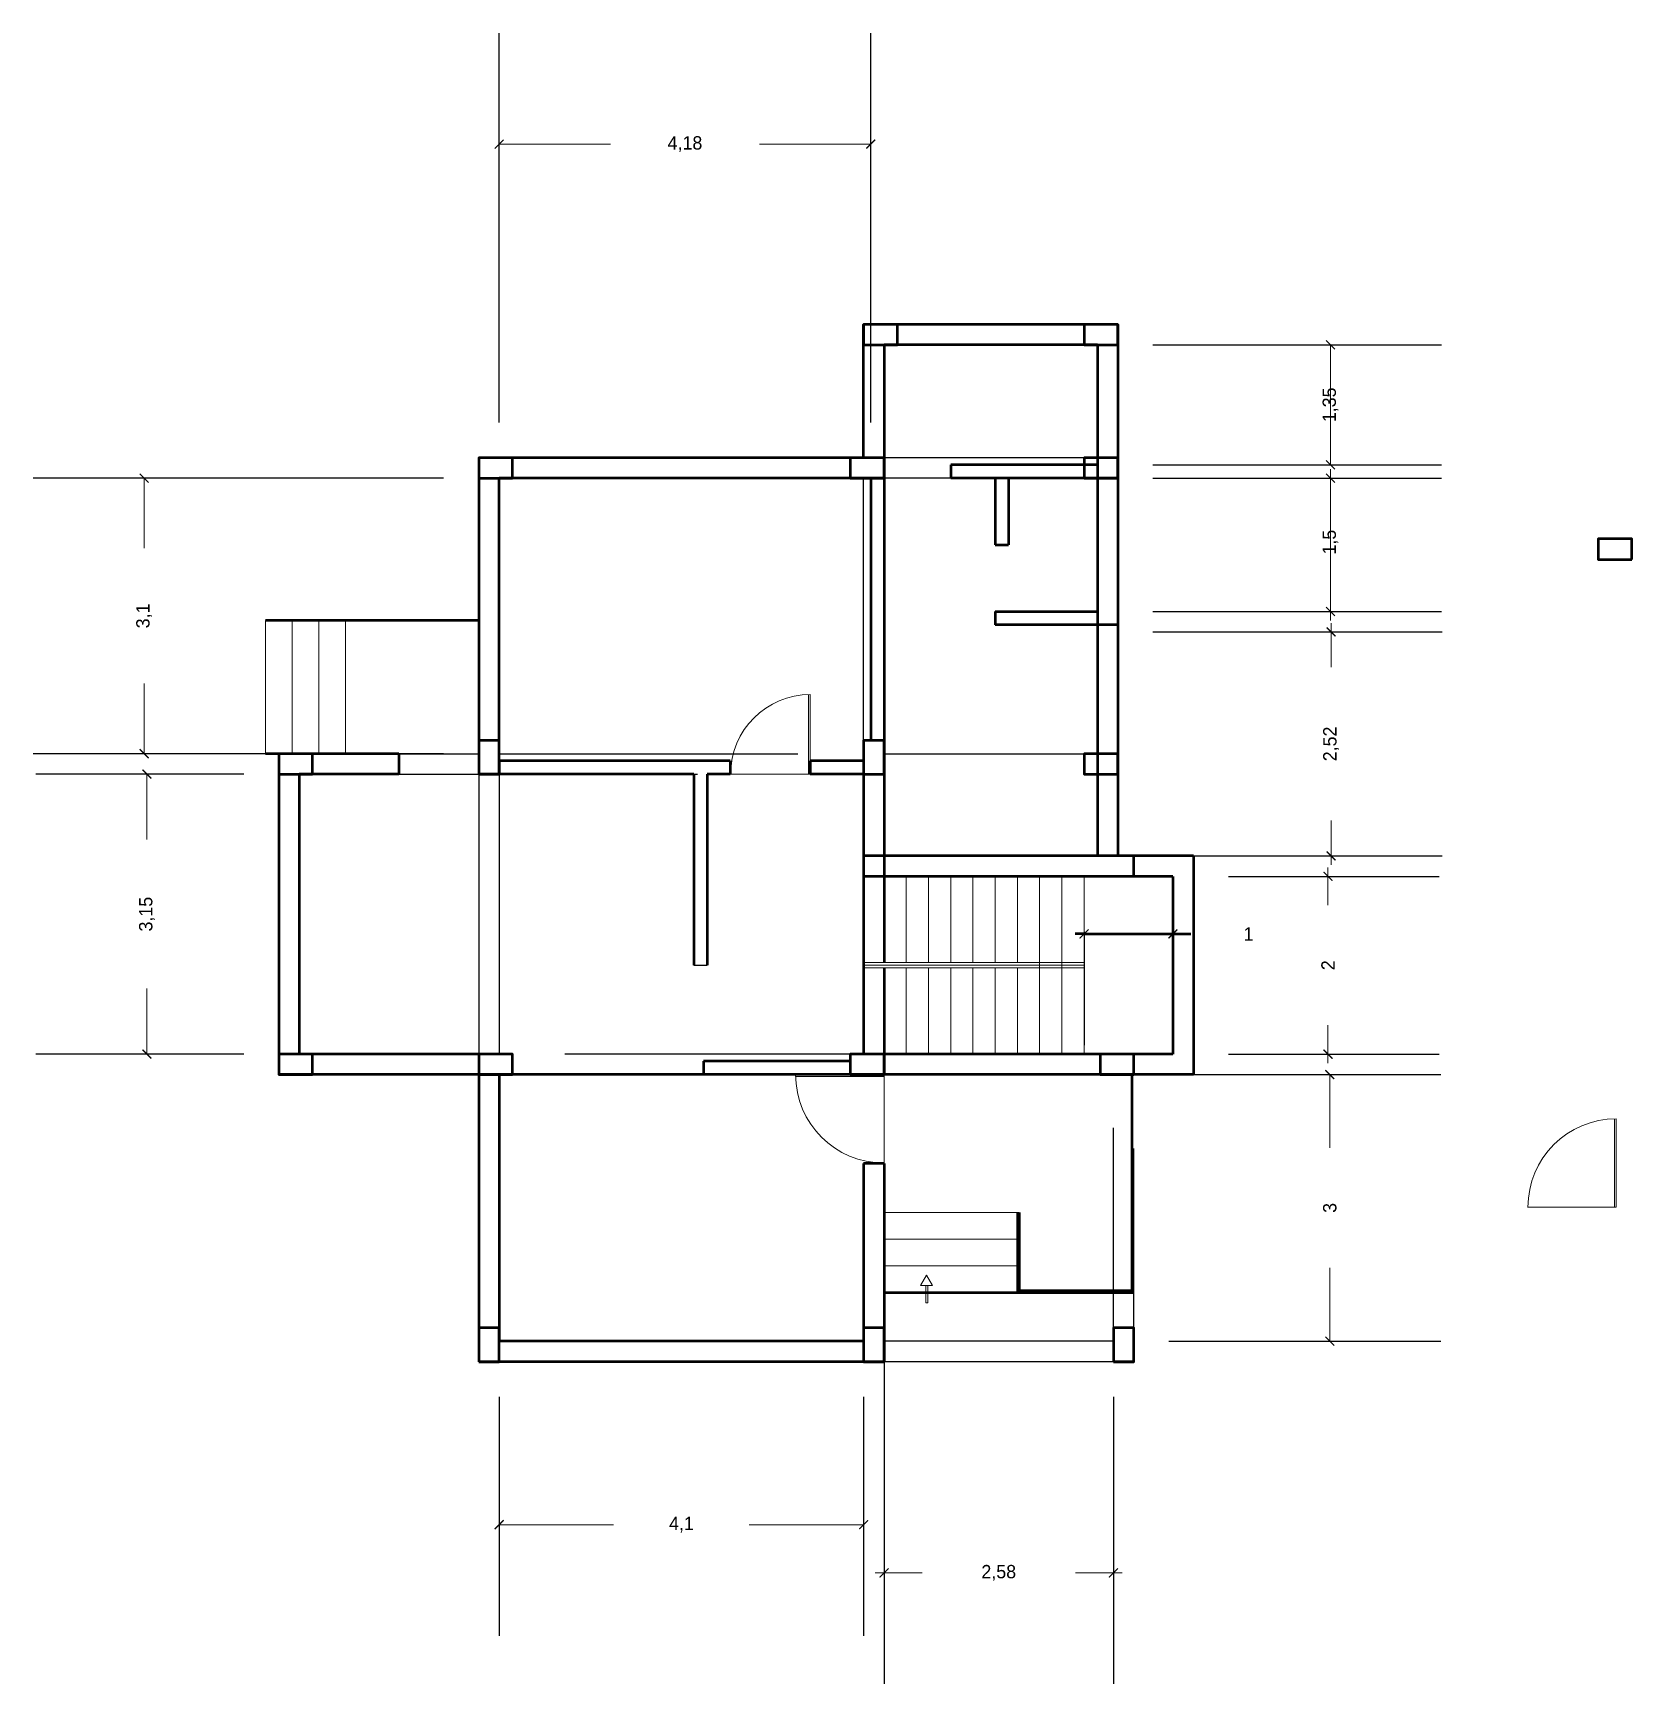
# Model space of a CAD drawing. Header units: metres. Extents: x 871 to 1673, y 774 to 1559.
# Drawn here: x 871.46 to 889.45, y 773.62 to 792.19 of the extents above; entities outside this region: 1.
import ezdxf

# ---------------------------------------------------------------- set-up
doc = ezdxf.new("R2010")
doc.units = ezdxf.units.M
doc.linetypes.add('ACAD_ISO03W100', pattern=[30, 12, -18])
for name, color, linetype, lineweight in [('arrow', 7, 'Continuous', 18), ('beam', 7, 'ACAD_ISO03W100', 25), ('coloumn', 7, 'Continuous', 50), ('dmensions', 7, 'Continuous', 18), ('door', 7, 'Continuous', 18), ('steps', 7, 'Continuous', 18), ('wall', 7, 'Continuous', 50)]:
    doc.layers.add(name, color=color, linetype=linetype, lineweight=lineweight)
doc.dimstyles.new('ISO-25', dxfattribs={"dimtxt": 0.15, "dimasz": 0.1, "dimexe": 1.25, "dimexo": 0.625, "dimtad": 0, "dimtxsty": 'Standard', "dimblk": 'ARCHTICK', "dimcen": 2.5, "dimclrd": 256, "dimclre": 256, "dimclrt": 256, "dimadec": 0, "dimazin": 0, "dimtfac": 1, "dimtmove": 0, "dimatfit": 3, "dimldrblk": 'ARCHTICK', "dimfxl": 1, "dimlwd": -1, "dimarcsym": 0})

# ---------------------------------------------------------------- blocks, each defined once
blk = doc.blocks.new('_ArchTick')
at = {"color": 0, "linetype": 'ByBlock', "const_width": 0.15}
blk.add_lwpolyline([(-0.5, -0.5), (0.5, 0.5)], dxfattribs=at)
blk = doc.blocks.new('*D33')
at = {"layer": 'Defpoints', "color": 0}
for p in [(874.452, 783.856), (872.739, 780.706), (874.452, 780.706)]:
    blk.add_point(p, dxfattribs=at)
at = {"layer": 'dmensions', "lineweight": -2}
for p, q in [((873.827, 783.856), (871.489, 783.856)), ((873.827, 780.706), (871.489, 780.706))]:
    blk.add_line(p, q, dxfattribs=at)
at = {"layer": 'dmensions'}
for p, q in [((872.739, 783.856), (872.739, 783.119)), ((872.739, 780.706), (872.739, 781.444))]:
    blk.add_line(p, q, dxfattribs=at)
at = {"layer": 'dmensions', "xscale": 0.1, "yscale": 0.1, "zscale": 0.1}
for p, rotation in [((872.739, 783.856), 90), ((872.739, 780.706), 270)]:
    blk.add_blockref('_ArchTick', p, dxfattribs=dict(at, rotation=rotation))
at = {"layer": 'dmensions', "insert": (872.739, 782.281), "char_height": 0.15, "attachment_point": 5, "rotation": 90}
blk.add_mtext('3,15', dxfattribs=at)
blk = doc.blocks.new('*D34')
at = {"layer": 'Defpoints', "color": 0}
for p in [(876.702, 777.476), (880.802, 777.476), (880.802, 775.412)]:
    blk.add_point(p, dxfattribs=at)
at = {"layer": 'dmensions', "lineweight": -2}
for p, q in [((876.702, 776.851), (876.702, 774.162)), ((880.802, 776.851), (880.802, 774.162))]:
    blk.add_line(p, q, dxfattribs=at)
at = {"layer": 'dmensions'}
for p, q in [((876.702, 775.412), (877.989, 775.412)), ((880.802, 775.412), (879.514, 775.412))]:
    blk.add_line(p, q, dxfattribs=at)
at = {"layer": 'dmensions', "xscale": 0.1, "yscale": 0.1, "zscale": 0.1, "rotation": 180}
blk.add_blockref('_ArchTick', (876.702, 775.412), dxfattribs=at)
at = {"layer": 'dmensions', "xscale": 0.1, "yscale": 0.1, "zscale": 0.1}
blk.add_blockref('_ArchTick', (880.802, 775.412), dxfattribs=at)
at = {"layer": 'dmensions', "insert": (878.752, 775.412), "char_height": 0.15, "attachment_point": 5}
blk.add_mtext('4,1', dxfattribs=at)
blk = doc.blocks.new('*D35')
at = {"layer": 'Defpoints', "color": 0}
for p in [(881.032, 778.026), (883.612, 777.476), (883.612, 774.87)]:
    blk.add_point(p, dxfattribs=at)
at = {"layer": 'dmensions', "lineweight": -2}
for p, q in [((881.032, 777.401), (881.032, 773.62)), ((883.612, 776.851), (883.612, 773.62))]:
    blk.add_line(p, q, dxfattribs=at)
at = {"layer": 'dmensions'}
for p, q in [((881.032, 774.87), (880.932, 774.87)), ((881.032, 774.87), (881.459, 774.87)), ((883.612, 774.87), (883.184, 774.87)), ((883.612, 774.87), (883.712, 774.87))]:
    blk.add_line(p, q, dxfattribs=at)
at = {"layer": 'dmensions', "xscale": 0.1, "yscale": 0.1, "zscale": 0.1}
blk.add_blockref('_ArchTick', (881.032, 774.87), dxfattribs=at)
at = {"layer": 'dmensions', "xscale": 0.1, "yscale": 0.1, "zscale": 0.1, "rotation": 180}
blk.add_blockref('_ArchTick', (883.612, 774.87), dxfattribs=at)
at = {"layer": 'dmensions', "insert": (882.322, 774.87), "char_height": 0.15, "attachment_point": 5}
blk.add_mtext('2,58', dxfattribs=at)
blk = doc.blocks.new('*D36')
at = {"layer": 'Defpoints', "color": 0}
for p in [(883.612, 780.476), (883.612, 777.476), (886.047, 777.476)]:
    blk.add_point(p, dxfattribs=at)
at = {"layer": 'dmensions', "lineweight": -2}
for p, q in [((884.237, 780.476), (887.297, 780.476)), ((884.237, 777.476), (887.297, 777.476))]:
    blk.add_line(p, q, dxfattribs=at)
at = {"layer": 'dmensions'}
for p, q in [((886.047, 780.476), (886.047, 779.651)), ((886.047, 777.476), (886.047, 778.301))]:
    blk.add_line(p, q, dxfattribs=at)
at = {"layer": 'dmensions', "xscale": 0.1, "yscale": 0.1, "zscale": 0.1}
for p, rotation in [((886.047, 780.476), 90), ((886.047, 777.476), 270)]:
    blk.add_blockref('_ArchTick', p, dxfattribs=dict(at, rotation=rotation))
at = {"layer": 'dmensions', "insert": (886.047, 778.976), "char_height": 0.15, "attachment_point": 5, "rotation": 90}
blk.add_mtext('3', dxfattribs=at)
blk = doc.blocks.new('*D37')
at = {"layer": 'Defpoints', "color": 0}
for p in [(884.282, 782.706), (884.282, 780.706), (886.026, 780.706)]:
    blk.add_point(p, dxfattribs=at)
at = {"layer": 'dmensions', "lineweight": -2}
for p, q in [((884.907, 782.706), (887.276, 782.706)), ((884.907, 780.706), (887.276, 780.706))]:
    blk.add_line(p, q, dxfattribs=at)
at = {"layer": 'dmensions'}
for p, q in [((886.026, 782.706), (886.026, 782.806)), ((886.026, 782.706), (886.026, 782.381)), ((886.026, 780.706), (886.026, 781.031)), ((886.026, 780.706), (886.026, 780.606))]:
    blk.add_line(p, q, dxfattribs=at)
at = {"layer": 'dmensions', "xscale": 0.1, "yscale": 0.1, "zscale": 0.1}
for p, rotation in [((886.026, 782.706), 270), ((886.026, 780.706), 90)]:
    blk.add_blockref('_ArchTick', p, dxfattribs=dict(at, rotation=rotation))
at = {"layer": 'dmensions', "insert": (886.026, 781.706), "char_height": 0.15, "attachment_point": 5, "rotation": 90}
blk.add_mtext('2', dxfattribs=at)
blk = doc.blocks.new('*D40')
at = {"layer": 'Defpoints', "color": 0}
for p in [(883.432, 788.686), (883.432, 787.336), (886.054, 787.336)]:
    blk.add_point(p, dxfattribs=at)
at = {"layer": 'dmensions', "lineweight": -2}
for p, q in [((884.057, 788.686), (887.304, 788.686)), ((884.057, 787.336), (887.304, 787.336))]:
    blk.add_line(p, q, dxfattribs=at)
at = {"layer": 'dmensions'}
blk.add_line((886.054, 788.686), (886.054, 787.336), dxfattribs=at)
at = {"layer": 'dmensions', "xscale": 0.1, "yscale": 0.1, "zscale": 0.1}
for p, rotation in [((886.054, 788.686), 90), ((886.054, 787.336), 270)]:
    blk.add_blockref('_ArchTick', p, dxfattribs=dict(at, rotation=rotation))
at = {"layer": 'dmensions', "insert": (886.054, 788.011), "char_height": 0.15, "attachment_point": 5, "rotation": 90}
blk.add_mtext('1,35', dxfattribs=at)
blk = doc.blocks.new('*D41')
at = {"layer": 'Defpoints', "color": 0}
for p in [(883.432, 787.186), (883.432, 785.686), (886.054, 785.686)]:
    blk.add_point(p, dxfattribs=at)
at = {"layer": 'dmensions', "lineweight": -2}
for p, q in [((884.057, 787.186), (887.304, 787.186)), ((884.057, 785.686), (887.304, 785.686))]:
    blk.add_line(p, q, dxfattribs=at)
at = {"layer": 'dmensions'}
for p, q in [((886.054, 787.186), (886.054, 787.286)), ((886.054, 787.186), (886.054, 785.686)), ((886.054, 785.686), (886.054, 785.586))]:
    blk.add_line(p, q, dxfattribs=at)
at = {"layer": 'dmensions', "xscale": 0.1, "yscale": 0.1, "zscale": 0.1}
for p, rotation in [((886.054, 787.186), 270), ((886.054, 785.686), 90)]:
    blk.add_blockref('_ArchTick', p, dxfattribs=dict(at, rotation=rotation))
at = {"layer": 'dmensions', "insert": (886.054, 786.466), "char_height": 0.15, "attachment_point": 5, "rotation": 90}
blk.add_mtext('1,5', dxfattribs=at)
blk = doc.blocks.new('*D44')
at = {"layer": 'Defpoints', "color": 0}
for p in [(883.282, 782.706), (884.282, 782.706), (884.282, 782.058)]:
    blk.add_point(p, dxfattribs=at)
at = {"layer": 'wall'}
for p, q in [((883.282, 782.058), (883.182, 782.058)), ((883.282, 782.058), (884.282, 782.058)), ((884.282, 782.058), (884.482, 782.058))]:
    blk.add_line(p, q, dxfattribs=at)
at = {"layer": 'wall', "lineweight": -2}
for p, q in [((883.282, 782.081), (883.282, 780.808)), ((884.282, 782.081), (884.282, 780.808))]:
    blk.add_line(p, q, dxfattribs=at)
at = {"layer": 'wall', "xscale": 0.1, "yscale": 0.1, "zscale": 0.1}
blk.add_blockref('_ArchTick', (883.282, 782.058), dxfattribs=at)
at = {"layer": 'wall', "xscale": 0.1, "yscale": 0.1, "zscale": 0.1, "rotation": 180}
blk.add_blockref('_ArchTick', (884.282, 782.058), dxfattribs=at)
at = {"layer": 'wall', "insert": (885.132, 782.058), "char_height": 0.15, "attachment_point": 5}
blk.add_mtext('1', dxfattribs=at)
blk = doc.blocks.new('*D45')
at = {"layer": 'Defpoints', "color": 0}
for p in [(880.882, 790.944), (876.702, 787.186), (880.882, 787.186)]:
    blk.add_point(p, dxfattribs=at)
at = {"layer": 'dmensions', "lineweight": -2}
for p, q in [((876.702, 787.811), (876.702, 792.194)), ((880.882, 787.811), (880.882, 792.194))]:
    blk.add_line(p, q, dxfattribs=at)
at = {"layer": 'dmensions'}
for p, q in [((876.702, 790.944), (877.954, 790.944)), ((880.882, 790.944), (879.629, 790.944))]:
    blk.add_line(p, q, dxfattribs=at)
at = {"layer": 'dmensions', "xscale": 0.1, "yscale": 0.1, "zscale": 0.1, "rotation": 180}
blk.add_blockref('_ArchTick', (876.702, 790.944), dxfattribs=at)
at = {"layer": 'dmensions', "xscale": 0.1, "yscale": 0.1, "zscale": 0.1}
blk.add_blockref('_ArchTick', (880.882, 790.944), dxfattribs=at)
at = {"layer": 'dmensions', "insert": (878.792, 790.944), "char_height": 0.15, "attachment_point": 5}
blk.add_mtext('4,18', dxfattribs=at)
blk = doc.blocks.new('*D46')
at = {"layer": 'Defpoints', "color": 0}
for p in [(876.702, 787.186), (872.707, 784.086), (876.702, 784.086)]:
    blk.add_point(p, dxfattribs=at)
at = {"layer": 'dmensions', "lineweight": -2}
for p, q in [((876.077, 787.186), (871.457, 787.186)), ((876.077, 784.086), (871.457, 784.086))]:
    blk.add_line(p, q, dxfattribs=at)
at = {"layer": 'dmensions'}
for p, q in [((872.707, 787.186), (872.707, 786.399)), ((872.707, 784.086), (872.707, 784.874))]:
    blk.add_line(p, q, dxfattribs=at)
at = {"layer": 'dmensions', "xscale": 0.1, "yscale": 0.1, "zscale": 0.1}
for p, rotation in [((872.707, 787.186), 90), ((872.707, 784.086), 270)]:
    blk.add_blockref('_ArchTick', p, dxfattribs=dict(at, rotation=rotation))
at = {"layer": 'dmensions', "insert": (872.707, 785.636), "char_height": 0.15, "attachment_point": 5, "rotation": 90}
blk.add_mtext('3,1', dxfattribs=at)
blk = doc.blocks.new('*D47')
at = {"layer": 'Defpoints', "color": 0}
for p in [(883.432, 785.456), (883.432, 782.936), (886.061, 782.936)]:
    blk.add_point(p, dxfattribs=at)
at = {"layer": 'dmensions'}
for p, q in [((886.061, 785.456), (886.061, 785.556)), ((886.061, 785.456), (886.061, 785.059)), ((886.061, 782.936), (886.061, 783.334)), ((886.061, 782.936), (886.061, 782.836))]:
    blk.add_line(p, q, dxfattribs=at)
at = {"layer": 'dmensions', "lineweight": -2}
for p, q in [((884.057, 785.456), (887.311, 785.456)), ((884.057, 782.936), (887.311, 782.936))]:
    blk.add_line(p, q, dxfattribs=at)
at = {"layer": 'dmensions', "xscale": 0.1, "yscale": 0.1, "zscale": 0.1}
for p, rotation in [((886.061, 785.456), 270), ((886.061, 782.936), 90)]:
    blk.add_blockref('_ArchTick', p, dxfattribs=dict(at, rotation=rotation))
at = {"layer": 'dmensions', "insert": (886.061, 784.196), "char_height": 0.15, "attachment_point": 5, "rotation": 90}
blk.add_mtext('2,52', dxfattribs=at)

msp = doc.modelspace()

# ---------------------------------------------------------------- linework, layer by layer
at = {"layer": 'arrow'}
msp.add_lwpolyline([(881.51, 778.219), (881.443, 778.104), (881.576, 778.104)], close=True, dxfattribs=at)
msp.add_lwpolyline([(881.524, 778.104), (881.524, 777.907), (881.5, 777.907), (881.5, 778.104)], dxfattribs=at)
msp.add_arc((880.202, 783.856), 0.896, 90, 180, dxfattribs=at)
at = {"layer": 'beam', "ltscale": 0.28}
for p, q in [((883.432, 787.416), (881.032, 787.416)), ((875.572, 784.086), (876.472, 784.086)), ((876.702, 784.086), (880.802, 784.086)), ((881.032, 784.086), (883.432, 784.086)), ((875.572, 783.856), (883.432, 783.856)), ((876.472, 783.856), (876.472, 780.706)), ((876.702, 783.856), (876.702, 780.706)), ((880.802, 780.706), (876.702, 780.706))]:
    msp.add_line(p, q, dxfattribs=at)
at = {"layer": 'beam', "ltscale": 0.25}
for p, q in [((880.802, 784.236), (880.802, 787.186)), ((883.612, 777.476), (881.032, 777.476)), ((883.612, 777.246), (881.032, 777.246))]:
    msp.add_line(p, q, dxfattribs=at)
at = {"layer": 'beam', "ltscale": 0.35}
msp.add_line((883.432, 787.186), (881.032, 787.186), dxfattribs=at)
at = {"layer": 'beam'}
msp.add_line((878.892, 781.706), (879.042, 781.706), dxfattribs=at)
at = {"layer": 'beam', "ltscale": 0.2}
for p, q in [((883.842, 777.246), (883.842, 780.706)), ((883.612, 777.476), (883.612, 780.476))]:
    msp.add_line(p, q, dxfattribs=at)
at = {"layer": 'coloumn'}
for points in [[(1672.559, 1559.165), (1672.559, 1558.785), (1672.789, 1558.785), (1672.789, 1559.165)], [(881.182, 788.686), (881.182, 788.916), (880.802, 788.916), (880.802, 788.686)], [(883.662, 788.686), (883.662, 788.916), (883.282, 788.916), (883.282, 788.686)], [(876.852, 787.186), (876.852, 787.416), (876.472, 787.416), (876.472, 787.186)], [(881.032, 787.186), (881.032, 787.416), (880.652, 787.416), (880.652, 787.186)], [(883.662, 787.186), (883.662, 787.416), (883.282, 787.416), (883.282, 787.186)], [(889.446, 786.272), (889.446, 786.502), (889.066, 786.502), (889.066, 786.272)], [(876.472, 783.856), (876.702, 783.856), (876.702, 784.236), (876.472, 784.236)], [(880.802, 783.856), (881.032, 783.856), (881.032, 784.236), (880.802, 784.236)], [(874.602, 783.856), (874.602, 784.086), (874.222, 784.086), (874.222, 783.856)], [(883.662, 783.856), (883.662, 784.086), (883.282, 784.086), (883.282, 783.856)], [(874.601, 780.476), (874.601, 780.706), (874.221, 780.706), (874.221, 780.476)], [(876.852, 780.476), (876.852, 780.706), (876.472, 780.706), (876.472, 780.476)], [(881.032, 780.476), (881.032, 780.706), (880.652, 780.706), (880.652, 780.476)], [(883.842, 780.476), (883.842, 780.706), (883.462, 780.706), (883.462, 780.476)], [(876.472, 777.246), (876.702, 777.246), (876.702, 777.626), (876.472, 777.626)], [(880.802, 777.246), (881.032, 777.246), (881.032, 777.626), (880.802, 777.626)], [(883.612, 777.246), (883.842, 777.246), (883.842, 777.626), (883.612, 777.626)]]:
    msp.add_lwpolyline(points, close=True, dxfattribs=at)
at = {"layer": 'door'}
for p, q in [((880.182, 783.856), (880.182, 784.752)), ((880.202, 783.856), (880.202, 784.752)), ((879.302, 783.856), (880.202, 783.856)), ((881.032, 780.476), (880.037, 780.476)), ((881.032, 779.476), (881.032, 780.476)), ((881.032, 780.456), (880.037, 780.456)), ((889.25, 778.984), (889.25, 779.978)), ((889.27, 778.984), (889.27, 779.979)), ((882.552, 778.926), (882.532, 778.926)), ((888.27, 778.984), (889.27, 778.984))]:
    msp.add_line(p, q, dxfattribs=at)
for centre, start, end in [((881.032, 780.476), 180, 270), ((889.27, 778.984), 90, 180)]:
    msp.add_arc(centre, 0.995, start, end, dxfattribs=at)
at = {"layer": 'steps'}
for p, q in [((874.072, 784.086), (874.072, 785.586)), ((874.372, 784.086), (874.372, 785.586)), ((874.672, 784.086), (874.672, 785.586)), ((874.972, 784.086), (874.972, 785.586)), ((881.282, 782.706), (881.282, 781.736)), ((881.532, 782.706), (881.532, 781.736)), ((881.782, 782.706), (881.782, 781.736)), ((882.032, 782.706), (882.032, 781.736)), ((882.282, 782.706), (882.282, 781.736)), ((882.532, 782.706), (882.532, 781.736)), ((882.782, 782.706), (882.782, 780.706)), ((883.032, 782.706), (883.032, 780.706)), ((883.282, 782.706), (883.282, 780.706)), ((883.282, 781.736), (880.802, 781.736)), ((883.282, 781.706), (880.802, 781.706)), ((883.282, 781.676), (880.802, 781.676)), ((881.282, 781.676), (881.282, 780.706)), ((881.532, 781.676), (881.532, 780.706)), ((881.782, 781.676), (881.782, 780.706)), ((882.032, 781.676), (882.032, 780.706)), ((882.282, 781.676), (882.282, 780.706)), ((882.532, 781.676), (882.532, 780.706)), ((881.032, 778.926), (882.532, 778.926)), ((881.032, 778.626), (882.532, 778.626)), ((881.032, 778.326), (882.532, 778.326))]:
    msp.add_line(p, q, dxfattribs=at)
at = {"layer": 'wall'}
for p, q in [((883.662, 788.916), (880.802, 788.916)), ((880.802, 787.416), (880.802, 788.916)), ((883.662, 788.916), (883.662, 782.936)), ((881.032, 788.686), (881.032, 781.736)), ((883.432, 788.686), (881.032, 788.686)), ((883.432, 788.686), (883.432, 782.936)), ((876.472, 787.416), (876.472, 783.856)), ((881.032, 787.416), (876.472, 787.416)), ((876.702, 784.006), (876.702, 787.186)), ((881.032, 787.186), (876.702, 787.186)), ((880.882, 787.186), (880.882, 784.236)), ((881.782, 787.336), (881.782, 787.186)), ((883.662, 787.186), (881.782, 787.186)), ((882.282, 787.186), (882.282, 786.436)), ((882.432, 787.186), (882.432, 786.436)), ((882.282, 786.436), (882.432, 786.436)), ((882.282, 785.686), (883.432, 785.686)), ((882.282, 785.686), (882.282, 785.536)), ((876.472, 785.586), (874.072, 785.586)), ((883.662, 785.536), (882.282, 785.536)), ((875.572, 784.086), (874.072, 784.086)), ((874.222, 784.086), (874.222, 780.476)), ((875.572, 784.086), (875.572, 783.856)), ((876.702, 784.006), (876.702, 783.856)), ((879.302, 784.006), (876.702, 784.006)), ((879.302, 784.006), (879.302, 783.856)), ((880.202, 784.006), (880.202, 783.856)), ((880.802, 784.006), (880.202, 784.006)), ((880.802, 784.006), (880.802, 780.706)), ((874.452, 783.856), (874.452, 780.706)), ((875.572, 783.856), (874.452, 783.856)), ((878.892, 783.856), (876.472, 783.856)), ((878.892, 783.856), (878.892, 781.706)), ((879.042, 783.856), (879.042, 781.706)), ((879.302, 783.856), (879.042, 783.856)), ((880.802, 783.856), (880.202, 783.856)), ((884.512, 782.936), (880.802, 782.936)), ((883.842, 782.706), (883.842, 782.936)), ((884.512, 782.936), (884.512, 780.476)), ((884.282, 782.706), (880.802, 782.706)), ((884.282, 782.706), (884.282, 780.706)), ((881.032, 781.676), (881.032, 780.476)), ((876.702, 780.706), (874.452, 780.706)), ((876.472, 780.706), (876.472, 777.246)), ((884.282, 780.706), (880.802, 780.706)), ((876.702, 780.476), (874.222, 780.476)), ((884.512, 780.476), (876.702, 780.476)), ((876.702, 780.476), (876.702, 777.476)), ((880.652, 780.626), (879.002, 780.626)), ((879.002, 780.626), (879.002, 780.476)), ((883.822, 778.026), (883.822, 780.476)), ((881.032, 779.476), (880.802, 779.476)), ((880.802, 779.476), (880.802, 777.476)), ((881.032, 779.476), (881.032, 777.246)), ((882.532, 778.926), (882.532, 778.026)), ((882.552, 778.926), (882.552, 778.026)), ((881.032, 778.026), (883.842, 778.026)), ((882.532, 778.046), (883.842, 778.046)), ((880.802, 777.476), (876.702, 777.476)), ((881.032, 777.246), (876.472, 777.246)), ((883.842, 777.246), (883.612, 777.246))]:
    msp.add_line(p, q, dxfattribs=at)
at = {"layer": 'wall', "ltscale": 0.2}
msp.add_line((883.432, 787.336), (881.782, 787.336), dxfattribs=at)

# ---------------------------------------------------------------- dimensions: what is measured, and where the dimension line sits
at = {"layer": 'dmensions'}
for base, p1, p2, picture, middle in [((880.882, 790.944), (876.702, 787.186), (880.882, 787.186), '*D45', (878.792, 790.944)), ((883.612, 774.87), (881.032, 778.026), (883.612, 777.476), '*D35', (882.322, 774.87)), ((880.802, 775.412), (876.702, 777.476), (880.802, 777.476), '*D34', (878.752, 775.412))]:
    dim = msp.add_linear_dim(base=base, p1=p1, p2=p2, dimstyle='ISO-25', dxfattribs=at)
    dim.commit()
    dim.dimension.update_dxf_attribs({"geometry": picture, "text_midpoint": middle})
for base, p1, p2, picture, middle in [((886.054, 787.336), (883.432, 788.686), (883.432, 787.336), '*D40', (886.054, 788.011)), ((886.054, 785.686), (883.432, 787.186), (883.432, 785.686), '*D41', (886.054, 786.466))]:
    dim = msp.add_linear_dim(base=base, p1=p1, p2=p2, angle=90, dimstyle='ISO-25', dxfattribs=at)
    dim.commit()
    dim.dimension.update_dxf_attribs({"geometry": picture, "text_midpoint": middle, "dimtype": 160})
for base, p1, p2, picture, middle in [((872.707, 784.086), (876.702, 787.186), (876.702, 784.086), '*D46', (872.707, 785.636)), ((886.061, 782.936), (883.432, 785.456), (883.432, 782.936), '*D47', (886.061, 784.196)), ((872.739, 780.706), (874.452, 783.856), (874.452, 780.706), '*D33', (872.739, 782.281)), ((886.026, 780.706), (884.282, 782.706), (884.282, 780.706), '*D37', (886.026, 781.706)), ((886.047, 777.476), (883.612, 780.476), (883.612, 777.476), '*D36', (886.047, 778.976))]:
    dim = msp.add_linear_dim(base=base, p1=p1, p2=p2, angle=90, dimstyle='ISO-25', dxfattribs=at)
    dim.commit()
    dim.dimension.update_dxf_attribs({"geometry": picture, "text_midpoint": middle})
at = {"layer": 'wall'}
dim = msp.add_linear_dim(base=(884.282, 782.058), p1=(883.282, 782.706), p2=(884.282, 782.706), dimstyle='ISO-25', dxfattribs=at)
dim.commit()
dim.dimension.update_dxf_attribs({"geometry": '*D44', "text_midpoint": (885.132, 782.058), "dimtype": 160})

doc.saveas('drawing.dxf')
